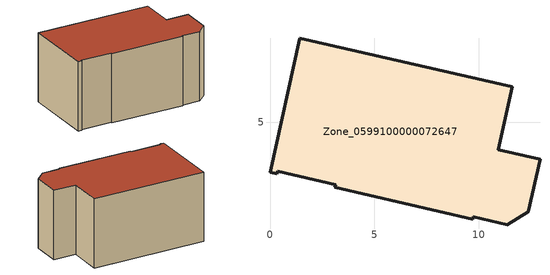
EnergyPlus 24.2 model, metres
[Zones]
Zone_0599100000072647
 floor ground (C_G): 12.93,3.21 12.36,0.7 11.37,0.09 9.73,0.47 9.7,0.35 3.11,1.88 3.14,1.99 0.36,2.63 0.33,2.52 0,2.6 1.43,9.01 11.61,6.69 10.92,3.67 z0
 wall outside (C_F): 0,2.6 0.33,2.52 0.36,2.63 3.14,1.99 3.11,1.88 9.7,0.35 9.73,0.47 11.37,0.09 12.36,0.7 12.93,3.21 10.92,3.67 11.61,6.69 1.43,9.01 0,2.6 z0:6.32
 roof outside (C_R): 9.73,0.47 11.37,0.09 12.36,0.7 12.93,3.21 10.92,3.67 11.61,6.69 1.43,9.01 0,2.6 0.33,2.52 0.36,2.63 3.14,1.99 3.11,1.88 9.7,0.35 z6.32
[BUILDING]
Pand.0599100000072647: North Axis=0; Terrain=City; Loads Convergence Tolerance Value=0.04; Temperature Convergence Tolerance Value=0.4; Solar Distribution=FullExterior; Maximum Number of Warmup Days=25; Minimum Number of Warmup Days=1
[Site:Location]
Rotterdam.The.Hague.AP_ZH_NLD Design_Conditions: Latitude=51.96; Longitude=4.45; Time Zone=1; Elevation=-4.5
[SITE:GROUNDTEMPERATURE:BUILDINGSURFACE]
18, 18, 18, 18, 18, 18, 18, 18, 18, 18, 18, 18
[MATERIAL] Thermal Absorptance=0.9; Solar Absorptance=0.7; Visible Absorptance=0.7
Name | Roughness | Thickness | Conductivity | Density | Specific Heat
G.TC.1946 | MediumSmooth | 0.15 | 1 | 540 | 1210
F.TC.1946 | Rough | 0.3 | 0.857143 | 1920 | 840
R.TC.1946 | MediumRough | 0.2 | 0.909091 | 1500 | 1000
[CONSTRUCTION]
C_G: G.TC.1946
C_F: F.TC.1946
C_R: R.TC.1946
[ZONE]
Zone_0599100000072647: Type=1; Multiplier=1; Ceiling Height=Autocalculate; Volume=Autocalculate; Floor Area=autocalculate; Part of Total Floor Area=Yes
[ZONEINFILTRATION:DESIGNFLOWRATE]
Infil_Zone_0599100000072647: Zone or ZoneList or Space or SpaceList=Zone_0599100000072647; Schedule=AlwaysOn; Design Flow Rate Calculation Method=Flow/Area; Flow Rate per Floor Area=0.003; Constant Term Coefficient=1; Temperature Term Coefficient=0; Velocity Term Coefficient=0; Velocity Squared Term Coefficient=0
[HVACTEMPLATE:ZONE:IDEALLOADSAIRSYSTEM]
Zone_0599100000072647: Maximum Heating Supply Air Temperature=50; Minimum Cooling Supply Air Temperature=13; Maximum Heating Supply Air Humidity Ratio=0.0156; Minimum Cooling Supply Air Humidity Ratio=0.0077; Heating Limit=NoLimit; Cooling Limit=NoLimit; Dehumidification Control Type=ConstantSensibleHeatRatio; Cooling Sensible Heat Ratio=0.7; Dehumidification Setpoint=60; Humidification Control Type=None; Humidification Setpoint=30; Outdoor Air Method=None; Outdoor Air Flow Rate per Person=0.00944; Outdoor Air Flow Rate per Zone Floor Area=0; Outdoor Air Flow Rate per Zone=0; Demand Controlled Ventilation Type=None; Outdoor Air Economizer Type=NoEconomizer; Heat Recovery Type=None; Sensible Heat Recovery Effectiveness=0.7; Latent Heat Recovery Effectiveness=0.65
[ZONECONTROL:THERMOSTAT]
ThermostatControl_Zone_0599100000072647: Zone or ZoneList=Zone_0599100000072647; Control Type Schedule=DualSetpointControlType; Control 1=Thermostat_Zone_0599100000072647; Temperature Difference Between Cutout And Setpoint=0
[THERMOSTATSETPOINT:DUALSETPOINT]
Thermostat_Zone_0599100000072647: Heating Setpoint Temperature Schedule=HeatingSetpoint_Zone_0599100000072647; Cooling Setpoint Temperature Schedule=CoolingSetpoint_Zone_0599100000072647
[SCHEDULE:COMPACT]
HeatingSetpoint_Zone_0599100000072647: Through: 12/31, For: AllDays, Until: 24:00, 21
CoolingSetpoint_Zone_0599100000072647: Through: 12/31, For: AllDays, Until: 24:00, 24
DualSetpointControlType: Through: 12/31, For: AllDays, Until: 24:00, 4
AlwaysOn: Through: 12/31, For: AllDays, Until: 24:00, 1
